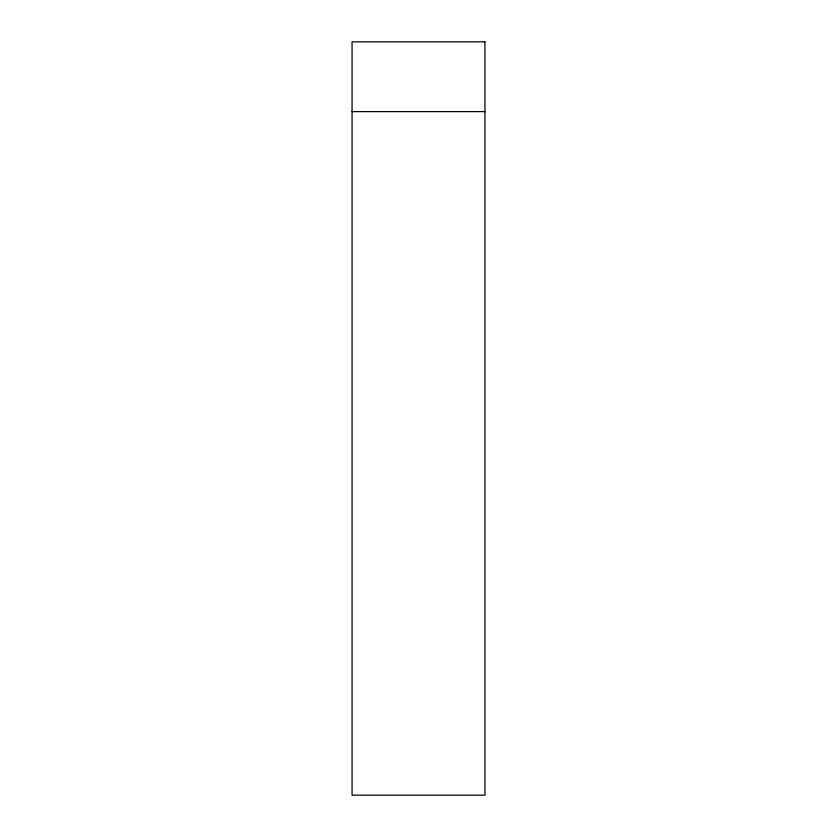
<?xml version="1.0" encoding="UTF-8"?>
<svg xmlns="http://www.w3.org/2000/svg" width="837" height="837" viewBox="0 0 837 837"><rect width="100%" height="100%" fill="white"/><g stroke="black" fill="none" stroke-linecap="round" stroke-linejoin="round"><path stroke-width="1.26" d="M352.063 111.603L484.937 111.603M484.937 41.85L352.063 41.85L352.063 795.15L484.937 795.15L484.937 41.85"/></g></svg>
